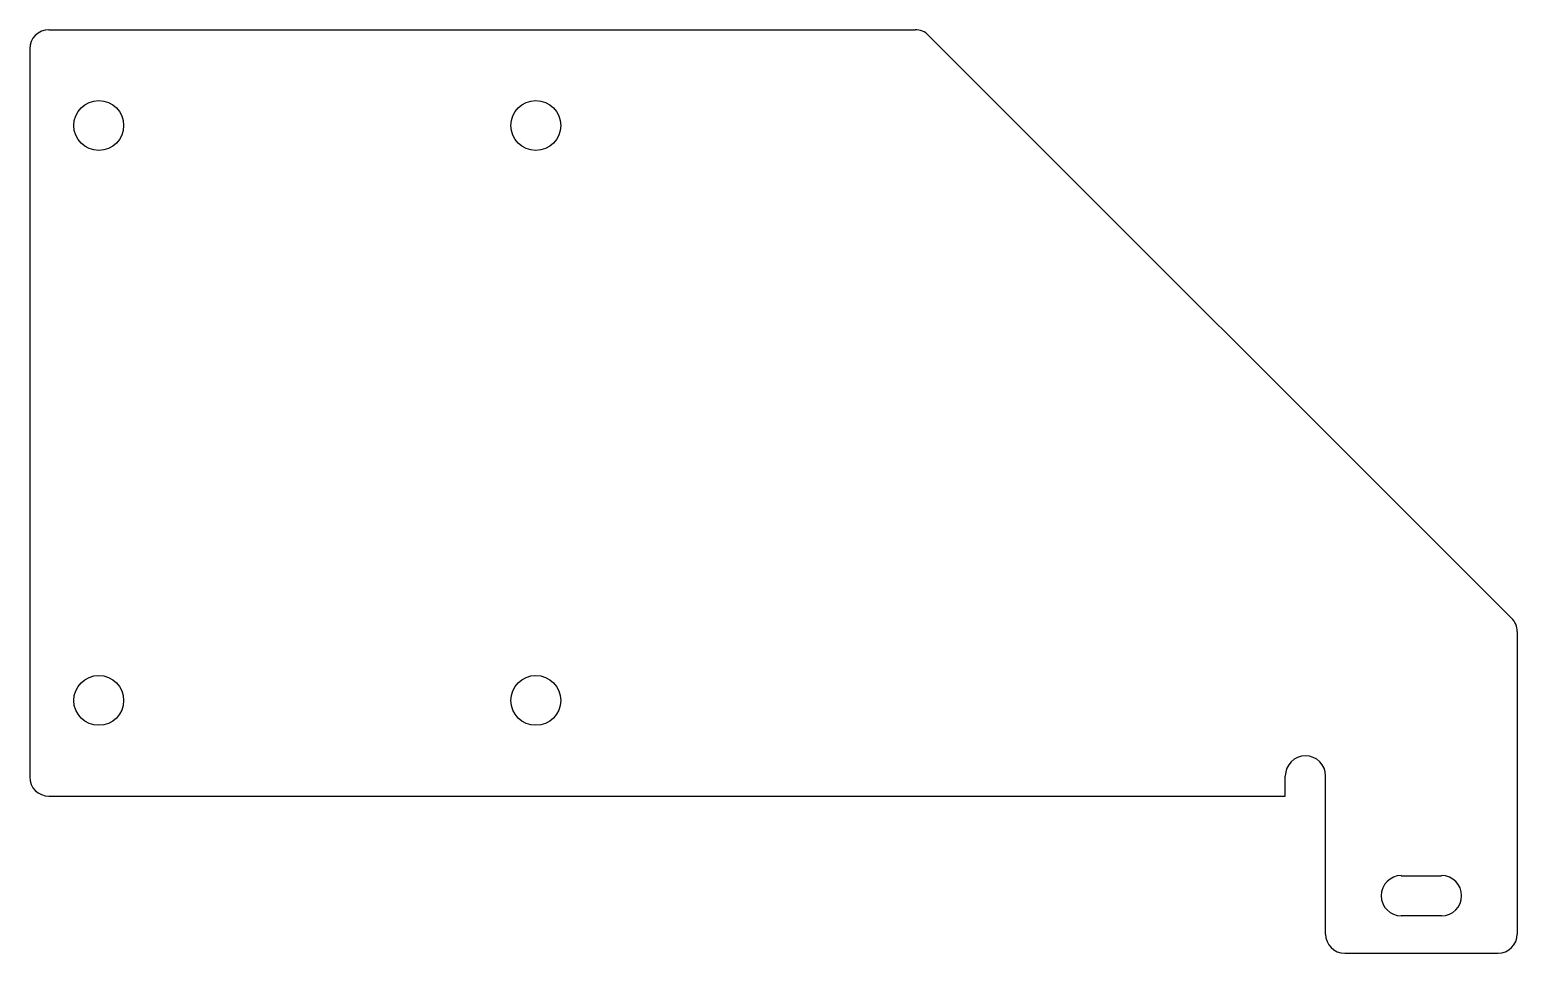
# Model space of a CAD drawing. Extents: x 2.2 to 17.5, y 13.6 to 23.1.
import ezdxf

# ---------------------------------------------------------------- set-up
doc = ezdxf.new("R2010")
doc.units = 0
doc.header["$LTSCALE"] = 1.21
doc.layers.get('0').update_dxf_attribs({"linetype": 'CONTINUOUS'})

msp = doc.modelspace()

# ---------------------------------------------------------------- linework, layer by layer
at = {"color": 3}
for p, q in [((2.439, 23.102), (11.334, 23.102)), ((17.46, 17.057), (11.473, 23.044)), ((2.243, 22.905), (2.243, 15.425)), ((17.518, 16.918), (17.518, 13.811)), ((15.136, 15.228), (15.136, 15.435)), ((15.549, 13.811), (15.549, 15.435)), ((2.439, 15.228), (15.136, 15.228)), ((16.327, 14.411), (16.74, 14.411)), ((16.74, 13.998), (16.327, 13.998)), ((15.746, 13.614), (17.321, 13.614))]:
    msp.add_line(p, q, dxfattribs=at)
for centre in [(2.951, 22.118), (7.439, 22.118), (2.951, 16.212), (7.439, 16.212)]:
    msp.add_circle(centre, 0.256, dxfattribs=at)
for centre, radius, start, end in [((2.439, 22.905), 0.197, 90, 180), ((11.334, 22.905), 0.197, 45, 90), ((17.321, 16.918), 0.197, 0, 45), ((15.343, 15.435), 0.207, 0, 180), ((2.439, 15.425), 0.197, 180, 270), ((16.327, 14.205), 0.207, 90, 270), ((16.74, 14.205), 0.207, 270, 450), ((15.746, 13.811), 0.197, 180, 270), ((17.321, 13.811), 0.197, 270, 360)]:
    msp.add_arc(centre, radius, start, end, dxfattribs=at)

doc.saveas('drawing.dxf')
